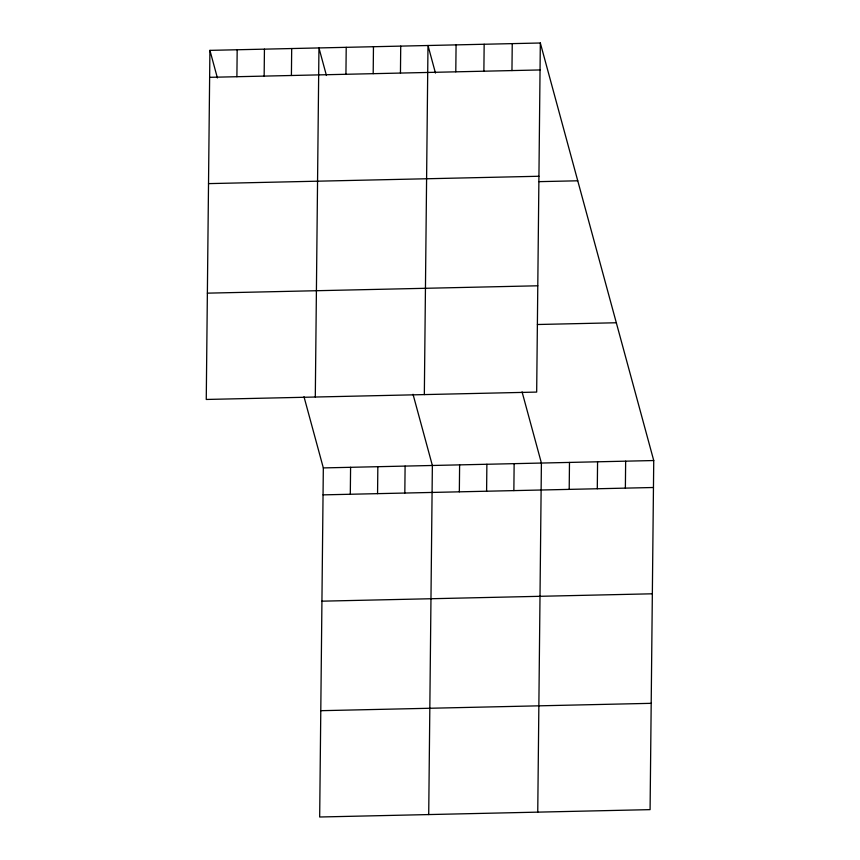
<?xml version="1.0" encoding="UTF-8"?>
<svg xmlns="http://www.w3.org/2000/svg" width="860" height="860" viewBox="0 0 860 860"><rect width="100%" height="100%" fill="white"/><g stroke="black" fill="none" stroke-linecap="round" stroke-linejoin="round"><path stroke-width="1.29" d="M209.915 50.364L206.26 399.459L536.672 392.085L540.327 43L209.915 50.364L217.397 77.927M236.898 76.712L237.177 49.762M264.149 76.099L264.439 49.149M291.411 75.497L291.69 48.547M315.298 397.019L318.952 47.934L326.435 75.497M303.988 396.718L323.328 467.915L319.673 817L650.085 809.636L653.74 460.541L540.327 43M345.935 74.282L346.214 47.332M350.3 494.253L350.59 467.302M373.186 73.67L373.466 46.719M377.562 493.651L377.841 466.7M400.448 73.068L400.728 46.117M404.823 493.038L405.103 466.088M424.335 394.589L427.99 45.505L435.472 73.068M428.71 814.57L432.365 465.475L413.026 394.288M455.789 71.831L456.079 44.881M459.337 491.823L459.616 464.873M483.879 71.208L484.158 44.247M486.599 491.221L486.878 464.26M511.958 70.584L512.248 43.623M513.861 490.608L514.14 463.658M537.747 812.141L541.402 463.046L522.063 391.859M569.202 489.372L569.481 462.422M597.291 488.749L597.571 461.798M625.37 488.125L625.65 461.175M209.636 77.325L540.048 69.95M208.518 183.621L538.93 176.257M538.973 181.653L577.759 180.793M207.378 293.152L537.79 285.789M537.403 324.51L616.319 322.758M323.328 467.915L653.74 460.541M323.048 494.865L653.46 487.502M321.93 601.172L652.342 593.798M320.78 710.693L651.192 703.329"/></g></svg>
